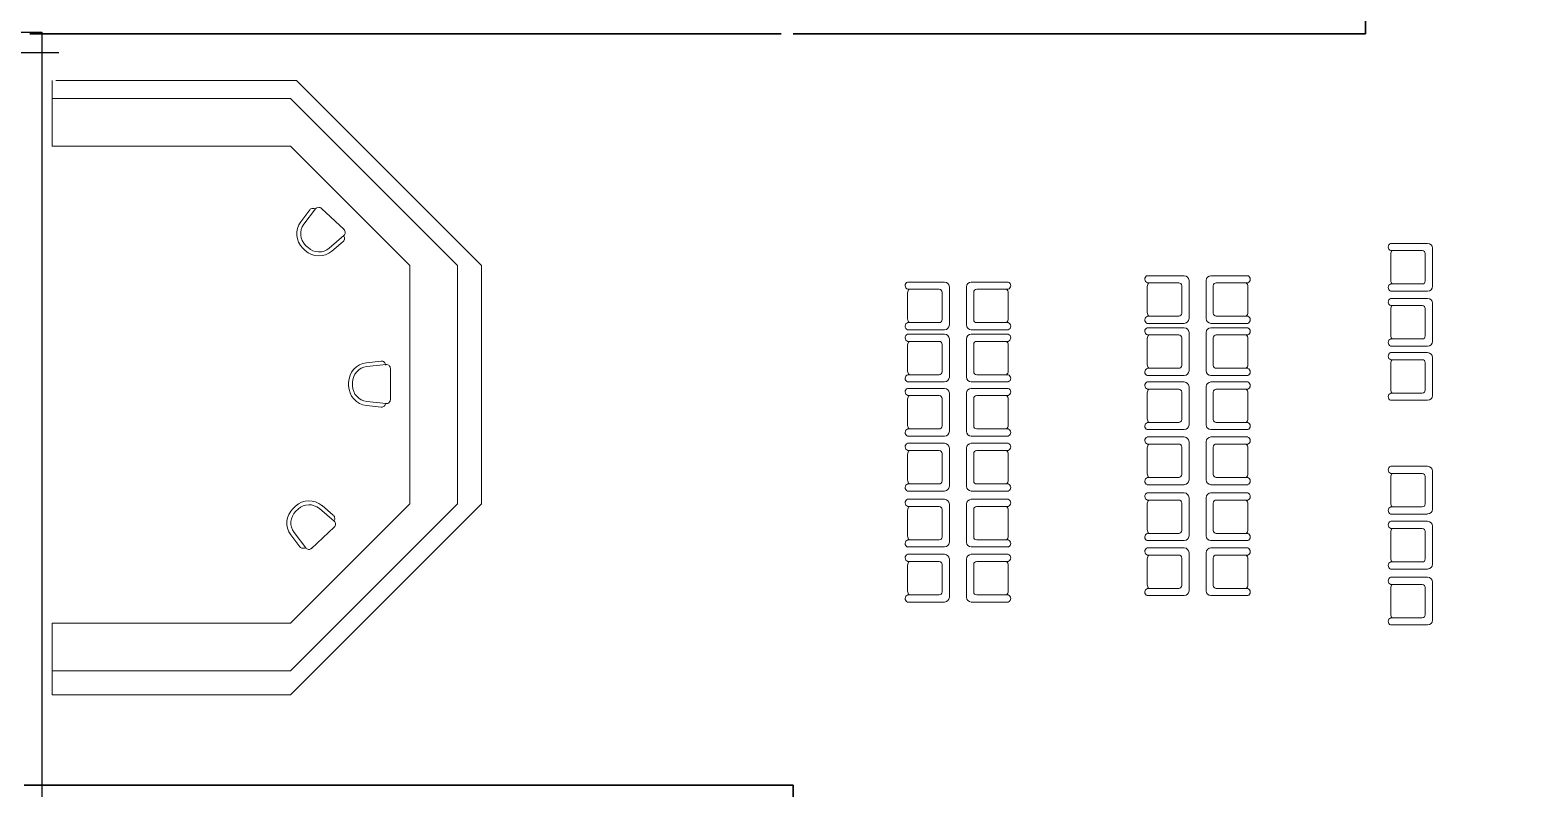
# Model space of a CAD drawing. Extents: x -59 to 582, y -1177 to 100.
# Drawn here: x 272.18 to 291.01, y -441.22 to -431.69 of the extents above; entities that cross this region are included whole.
import ezdxf

# ---------------------------------------------------------------- set-up
doc = ezdxf.new("R2010")
doc.units = 0
doc.header["$LTSCALE"] = 0.15
doc.layers.get('0').update_dxf_attribs({"color": 252})
doc.layers.add('0 sockets', color=252, linetype='Continuous')
doc.layers.add('bound', color=252, linetype='Continuous')
for name, color, linetype, lineweight in [('anal', 252, 'Continuous', 20), ('FUR', 252, 'Continuous', 9), ('wall', 252, 'Continuous', 30)]:
    doc.layers.add(name, color=color, linetype=linetype, lineweight=lineweight)
doc.styles.add('ROMAND', font='ROMAND.SHX')

# ---------------------------------------------------------------- blocks, each defined once
blk = doc.blocks.new('WQ')
h = blk.add_hatch(color=6)
h.dxf.hatch_style = 1
h.paths.add_polyline_path([(-126.091, 5), (-126.091, -169.521), (126.091, -169.521), (126.091, 5)])
h.paths.add_polyline_path([(121.091, 0), (121.091, -164.521), (-121.091, -164.521), (-121.091, 0)], flags=16)
at = {"layer": '0 sockets', "color": 3, "style": 'ROMAND'}
blk.add_attdef('ACCESS_CONTROL', (-48.663, 7.622), '', height=7.973, dxfattribs=at)
blk = doc.blocks.new('ARCH')
at = {"layer": 'anal'}
for p, q in [((94.554, 375.912), (94.554, 376.737)), ((94.6, 376.737), (97.629, 376.737)), ((99.954, 374.412), (97.629, 376.737)), ((97.554, 376.512), (94.554, 376.512)), ((97.554, 376.512), (99.654, 374.412)), ((97.554, 375.912), (94.554, 375.912)), ((99.054, 374.412), (97.554, 375.912)), ((99.054, 371.412), (99.054, 374.412)), ((99.654, 371.412), (99.654, 374.412)), ((99.954, 371.412), (99.954, 374.412)), ((99.954, 371.412), (97.554, 369.012)), ((99.654, 371.412), (97.554, 369.312)), ((97.554, 369.912), (99.054, 371.412)), ((97.554, 369.912), (94.554, 369.912)), ((94.554, 369.012), (94.554, 369.912)), ((97.554, 369.312), (94.554, 369.312)), ((97.554, 369.012), (94.554, 369.012))]:
    blk.add_line(p, q, dxfattribs=at)
at = {"layer": 'bound', "color": 2}
blk.add_lwpolyline([(91.902, 377.348), (94.426, 377.348), (94.426, 312.722), (-14.994, 312.722), (-14.994, 377.09), (94.639, 377.09)], dxfattribs=at)
at = {"layer": 'FUR'}
for p, q in [((97.794, 375.11), (97.681, 374.96)), ((97.867, 375.124), (97.721, 374.93)), ((98.226, 374.862), (97.941, 375.13)), ((97.709, 374.628), (97.738, 374.6)), ((97.743, 374.664), (97.773, 374.636)), ((98.225, 374.788), (98.04, 374.63)), ((98.215, 374.714), (98.072, 374.592)), ((111.393, 374.689), (111.858, 374.689)), ((111.918, 374.629), (111.918, 374.149)), ((111.393, 374.224), (111.393, 374.554)), ((111.395, 374.599), (111.79, 374.599)), ((111.828, 374.561), (111.828, 374.216)), ((108.796, 374.283), (108.331, 374.283)), ((109.132, 374.283), (109.597, 374.283)), ((105.781, 374.203), (105.316, 374.203)), ((105.316, 374.068), (105.316, 373.738)), ((105.713, 374.113), (105.318, 374.113)), ((105.751, 373.73), (105.751, 374.075)), ((105.841, 373.663), (105.841, 374.143)), ((106.057, 373.663), (106.057, 374.143)), ((106.117, 374.203), (106.582, 374.203)), ((106.147, 373.73), (106.147, 374.075)), ((106.185, 374.113), (106.58, 374.113)), ((106.582, 374.068), (106.582, 373.738)), ((108.331, 374.148), (108.331, 373.818)), ((108.728, 374.193), (108.333, 374.193)), ((108.766, 373.811), (108.766, 374.156)), ((108.856, 373.743), (108.856, 374.223)), ((109.072, 373.743), (109.072, 374.223)), ((109.162, 373.811), (109.162, 374.156)), ((109.199, 374.193), (109.595, 374.193)), ((109.597, 374.148), (109.597, 373.818)), ((111.858, 374.089), (111.393, 374.089)), ((111.79, 374.179), (111.395, 374.179)), ((111.393, 373.997), (111.858, 373.997)), ((111.393, 373.532), (111.393, 373.862)), ((111.395, 373.907), (111.79, 373.907)), ((111.828, 373.87), (111.828, 373.525)), ((111.918, 373.937), (111.918, 373.457)), ((105.318, 373.693), (105.713, 373.693)), ((106.58, 373.693), (106.185, 373.693)), ((108.331, 373.683), (108.796, 373.683)), ((108.333, 373.773), (108.728, 373.773)), ((109.597, 373.683), (109.132, 373.683)), ((109.595, 373.773), (109.199, 373.773)), ((105.316, 373.603), (105.781, 373.603)), ((105.781, 373.547), (105.316, 373.547)), ((105.841, 373.007), (105.841, 373.487)), ((106.057, 373.007), (106.057, 373.487)), ((106.582, 373.603), (106.117, 373.603)), ((106.117, 373.547), (106.582, 373.547)), ((108.796, 373.628), (108.331, 373.628)), ((108.331, 373.493), (108.331, 373.163)), ((108.728, 373.538), (108.333, 373.538)), ((108.766, 373.155), (108.766, 373.5)), ((108.856, 373.088), (108.856, 373.568)), ((109.072, 373.088), (109.072, 373.568)), ((109.132, 373.628), (109.597, 373.628)), ((109.162, 373.155), (109.162, 373.5)), ((109.199, 373.538), (109.595, 373.538)), ((109.597, 373.493), (109.597, 373.163)), ((111.79, 373.487), (111.395, 373.487)), ((105.316, 373.412), (105.316, 373.082)), ((105.713, 373.457), (105.318, 373.457)), ((105.751, 373.074), (105.751, 373.419)), ((106.147, 373.074), (106.147, 373.419)), ((106.185, 373.457), (106.58, 373.457)), ((106.582, 373.412), (106.582, 373.082)), ((111.858, 373.397), (111.393, 373.397)), ((111.393, 373.315), (111.858, 373.315)), ((98.694, 373.208), (98.507, 373.188)), ((98.755, 373.165), (98.513, 373.139)), ((98.809, 372.724), (98.809, 373.115)), ((108.333, 373.118), (108.728, 373.118)), ((109.595, 373.118), (109.199, 373.118)), ((111.393, 372.85), (111.393, 373.18)), ((111.395, 373.225), (111.79, 373.225)), ((111.828, 373.188), (111.828, 372.843)), ((111.918, 373.255), (111.918, 372.775)), ((98.284, 372.94), (98.284, 372.899)), ((98.334, 372.94), (98.334, 372.899)), ((105.316, 372.947), (105.781, 372.947)), ((105.318, 373.037), (105.713, 373.037)), ((106.582, 372.947), (106.117, 372.947)), ((106.58, 373.037), (106.185, 373.037)), ((108.331, 373.028), (108.796, 373.028)), ((108.796, 372.946), (108.331, 372.946)), ((109.597, 373.028), (109.132, 373.028)), ((109.132, 372.946), (109.597, 372.946)), ((105.781, 372.865), (105.316, 372.865)), ((105.316, 372.73), (105.316, 372.4)), ((105.713, 372.775), (105.318, 372.775)), ((105.751, 372.393), (105.751, 372.738)), ((105.841, 372.325), (105.841, 372.805)), ((106.057, 372.325), (106.057, 372.805)), ((106.117, 372.865), (106.582, 372.865)), ((106.147, 372.393), (106.147, 372.738)), ((106.185, 372.775), (106.58, 372.775)), ((106.582, 372.73), (106.582, 372.4)), ((108.331, 372.811), (108.331, 372.481)), ((108.728, 372.856), (108.333, 372.856)), ((108.766, 372.473), (108.766, 372.818)), ((108.856, 372.406), (108.856, 372.886)), ((109.072, 372.406), (109.072, 372.886)), ((109.162, 372.473), (109.162, 372.818)), ((109.199, 372.856), (109.595, 372.856)), ((109.597, 372.811), (109.597, 372.481)), ((111.79, 372.805), (111.395, 372.805)), ((98.694, 372.63), (98.507, 372.65)), ((98.755, 372.674), (98.513, 372.7)), ((111.858, 372.715), (111.393, 372.715)), ((105.318, 372.355), (105.713, 372.355)), ((106.58, 372.355), (106.185, 372.355)), ((108.333, 372.436), (108.728, 372.436)), ((109.595, 372.436), (109.199, 372.436)), ((105.316, 372.265), (105.781, 372.265)), ((105.781, 372.174), (105.316, 372.174)), ((106.582, 372.265), (106.117, 372.265)), ((106.117, 372.174), (106.582, 372.174)), ((108.331, 372.346), (108.796, 372.346)), ((108.796, 372.254), (108.331, 372.254)), ((108.856, 371.714), (108.856, 372.194)), ((109.072, 371.714), (109.072, 372.194)), ((109.597, 372.346), (109.132, 372.346)), ((109.132, 372.254), (109.597, 372.254)), ((105.316, 372.039), (105.316, 371.709)), ((105.713, 372.084), (105.318, 372.084)), ((105.751, 371.701), (105.751, 372.046)), ((105.841, 371.634), (105.841, 372.114)), ((106.057, 371.634), (106.057, 372.114)), ((106.147, 371.701), (106.147, 372.046)), ((106.185, 372.084), (106.58, 372.084)), ((106.582, 372.039), (106.582, 371.709)), ((108.331, 372.119), (108.331, 371.789)), ((108.728, 372.164), (108.333, 372.164)), ((108.766, 371.782), (108.766, 372.127)), ((109.162, 371.782), (109.162, 372.127)), ((109.199, 372.164), (109.595, 372.164)), ((109.597, 372.119), (109.597, 371.789)), ((111.393, 371.885), (111.858, 371.885)), ((111.395, 371.795), (111.79, 371.795)), ((111.918, 371.825), (111.918, 371.345)), ((105.318, 371.664), (105.713, 371.664)), ((106.58, 371.664), (106.185, 371.664)), ((108.331, 371.654), (108.796, 371.654)), ((108.333, 371.744), (108.728, 371.744)), ((109.597, 371.654), (109.132, 371.654)), ((109.595, 371.744), (109.199, 371.744)), ((111.393, 371.42), (111.393, 371.75)), ((111.828, 371.757), (111.828, 371.412)), ((105.316, 371.574), (105.781, 371.574)), ((105.781, 371.47), (105.316, 371.47)), ((106.582, 371.574), (106.117, 371.574)), ((106.117, 371.47), (106.582, 371.47)), ((108.796, 371.55), (108.331, 371.55)), ((108.331, 371.415), (108.331, 371.085)), ((108.728, 371.46), (108.333, 371.46)), ((108.766, 371.078), (108.766, 371.423)), ((108.856, 371.01), (108.856, 371.49)), ((109.072, 371.01), (109.072, 371.49)), ((109.132, 371.55), (109.597, 371.55)), ((109.162, 371.078), (109.162, 371.423)), ((109.199, 371.46), (109.595, 371.46)), ((109.597, 371.415), (109.597, 371.085)), ((97.585, 371.355), (97.615, 371.383)), ((97.619, 371.319), (97.649, 371.347)), ((98.101, 371.195), (97.916, 371.353)), ((98.091, 371.269), (97.949, 371.391)), ((105.316, 371.335), (105.316, 371.005)), ((105.713, 371.38), (105.318, 371.38)), ((105.751, 370.997), (105.751, 371.342)), ((105.841, 370.93), (105.841, 371.41)), ((106.057, 370.93), (106.057, 371.41)), ((106.147, 370.997), (106.147, 371.342)), ((106.185, 371.38), (106.58, 371.38)), ((106.582, 371.335), (106.582, 371.005)), ((111.858, 371.285), (111.393, 371.285)), ((111.79, 371.375), (111.395, 371.375)), ((97.744, 370.859), (97.597, 371.053)), ((98.102, 371.121), (97.817, 370.853)), ((108.333, 371.04), (108.728, 371.04)), ((109.595, 371.04), (109.199, 371.04)), ((111.393, 371.193), (111.858, 371.193)), ((111.393, 370.728), (111.393, 371.058)), ((111.395, 371.103), (111.79, 371.103)), ((111.828, 371.065), (111.828, 370.72)), ((111.918, 371.133), (111.918, 370.653)), ((97.67, 370.873), (97.557, 371.023)), ((105.316, 370.87), (105.781, 370.87)), ((105.318, 370.96), (105.713, 370.96)), ((106.582, 370.87), (106.117, 370.87)), ((106.58, 370.96), (106.185, 370.96)), ((108.331, 370.95), (108.796, 370.95)), ((108.796, 370.858), (108.331, 370.858)), ((109.597, 370.95), (109.132, 370.95)), ((109.132, 370.858), (109.597, 370.858)), ((105.781, 370.778), (105.316, 370.778)), ((105.713, 370.688), (105.318, 370.688)), ((105.841, 370.238), (105.841, 370.718)), ((106.057, 370.238), (106.057, 370.718)), ((106.117, 370.778), (106.582, 370.778)), ((106.185, 370.688), (106.58, 370.688)), ((108.331, 370.723), (108.331, 370.393)), ((108.728, 370.768), (108.333, 370.768)), ((108.766, 370.386), (108.766, 370.731)), ((108.856, 370.318), (108.856, 370.798)), ((109.072, 370.318), (109.072, 370.798)), ((109.162, 370.386), (109.162, 370.731)), ((109.199, 370.768), (109.595, 370.768)), ((109.597, 370.723), (109.597, 370.393)), ((111.79, 370.683), (111.395, 370.683)), ((105.316, 370.643), (105.316, 370.313)), ((105.751, 370.305), (105.751, 370.65)), ((106.147, 370.305), (106.147, 370.65)), ((106.582, 370.643), (106.582, 370.313)), ((111.858, 370.593), (111.393, 370.593)), ((111.393, 370.489), (111.858, 370.489)), ((108.333, 370.348), (108.728, 370.348)), ((109.595, 370.348), (109.199, 370.348)), ((111.393, 370.024), (111.393, 370.354)), ((111.395, 370.399), (111.79, 370.399)), ((111.828, 370.361), (111.828, 370.016)), ((111.918, 370.429), (111.918, 369.949)), ((105.316, 370.178), (105.781, 370.178)), ((105.318, 370.268), (105.713, 370.268)), ((106.582, 370.178), (106.117, 370.178)), ((106.58, 370.268), (106.185, 370.268)), ((108.331, 370.258), (108.796, 370.258)), ((109.597, 370.258), (109.132, 370.258)), ((111.79, 369.979), (111.395, 369.979)), ((111.858, 369.889), (111.393, 369.889))]:
    blk.add_line(p, q, dxfattribs=at)
for centre, radius, start, end in [((97.834, 375.08), 0.05, 46.7453, 142.8883), ((97.907, 375.093), 0.05, 46.7453, 141.715), ((97.88, 374.81), 0.25, 142.8883, 226.7453), ((97.88, 374.81), 0.2, 142.8883, 226.7453), ((98.191, 374.826), 0.05, 311.7756, 46.7453), ((97.91, 374.782), 0.2, 226.7453, 310.6023), ((98.182, 374.752), 0.05, 310.6023, 46.7453), ((97.91, 374.782), 0.25, 226.7453, 310.6023), ((98.534, 372.94), 0.25, 96.143, 180), ((98.534, 372.94), 0.2, 96.143, 180), ((98.699, 373.159), 0.05, 0, 96.143), ((98.759, 373.115), 0.05, 0, 94.9697), ((98.534, 372.899), 0.25, 180, 263.857), ((98.534, 372.899), 0.2, 180, 263.857), ((98.699, 372.68), 0.05, 263.857, 0), ((98.759, 372.724), 0.05, 265.0303, 0), ((97.786, 371.201), 0.25, 49.3977, 133.2547), ((97.757, 371.173), 0.25, 133.2547, 217.1117), ((97.757, 371.173), 0.2, 133.2547, 217.1117), ((97.786, 371.201), 0.2, 49.3977, 133.2547), ((98.059, 371.231), 0.05, 313.2547, 49.3977), ((98.068, 371.157), 0.05, 313.2547, 48.2244), ((97.71, 370.903), 0.05, 217.1117, 313.2547), ((97.783, 370.89), 0.05, 218.285, 313.2547)]:
    blk.add_arc(centre, radius, start, end, dxfattribs=at)
at = {"layer": 'FUR', "extrusion": (0, 0, -1)}
for centre, major_axis, start_param, end_param in [((111.41, 374.644), (-0.0339, 0.0339), 4.256093, 6.69338), ((111.858, 374.629), (-0.0424, 0.0424), 0.785398, 2.356194), ((111.453, 374.554), (-0.0424, 0.0424), -0.785398, 0.062664), ((111.79, 374.561), (-0.0265, 0.0265), 0.785398, 2.356194), ((109.132, 374.223), (-0.0424, -0.0424), 0.785398, 2.356194), ((109.579, 374.239), (-0.0339, -0.0339), 2.731397, 5.168685), ((106.117, 374.143), (-0.0424, -0.0424), 0.785398, 2.356194), ((106.185, 374.075), (-0.0265, 0.0265), -0.785398, 0.785398), ((106.522, 374.068), (-0.0424, -0.0424), 3.078929, 3.926991), ((106.565, 374.158), (-0.0339, -0.0339), 2.731397, 5.168685), ((109.199, 374.156), (-0.0265, 0.0265), -0.785398, 0.785398), ((109.537, 374.148), (-0.0424, -0.0424), 3.078929, 3.926991), ((111.41, 374.134), (-0.0339, -0.0339), 5.87299, 8.310278), ((111.453, 374.224), (-0.0424, -0.0424), 6.220521, 7.068583), ((111.79, 374.216), (-0.0265, 0.0265), 2.356194, 3.926991), ((111.858, 374.149), (-0.0424, -0.0424), 3.926991, 5.497787), ((111.41, 373.952), (-0.0339, 0.0339), 4.256093, 6.69338), ((111.453, 373.862), (-0.0424, 0.0424), -0.785398, 0.062664), ((111.79, 373.87), (-0.0265, 0.0265), 0.785398, 2.356194), ((111.858, 373.937), (-0.0424, 0.0424), 0.785398, 2.356194), ((106.185, 373.73), (-0.0265, 0.0265), 3.926991, 5.497787), ((106.522, 373.738), (-0.0424, 0.0424), 2.356194, 3.204257), ((106.565, 373.647), (-0.0339, 0.0339), 1.1145, 3.551788), ((109.132, 373.743), (-0.0424, 0.0424), 3.926991, 5.497787), ((109.199, 373.811), (-0.0265, 0.0265), 3.926991, 5.497787), ((109.537, 373.818), (-0.0424, 0.0424), 2.356194, 3.204257), ((109.579, 373.728), (-0.0339, 0.0339), 1.1145, 3.551788), ((106.117, 373.663), (-0.0424, 0.0424), 3.926991, 5.497787), ((106.117, 373.487), (-0.0424, -0.0424), 0.785398, 2.356194), ((106.565, 373.502), (-0.0339, -0.0339), 2.731397, 5.168685), ((109.132, 373.568), (-0.0424, -0.0424), 0.785398, 2.356194), ((109.199, 373.5), (-0.0265, 0.0265), -0.785398, 0.785398), ((109.537, 373.493), (-0.0424, -0.0424), 3.078929, 3.926991), ((109.579, 373.583), (-0.0339, -0.0339), 2.731397, 5.168685), ((111.41, 373.442), (-0.0339, -0.0339), 5.87299, 8.310278), ((111.453, 373.532), (-0.0424, -0.0424), 6.220521, 7.068583), ((111.79, 373.525), (-0.0265, 0.0265), 2.356194, 3.926991), ((106.185, 373.419), (-0.0265, 0.0265), -0.785398, 0.785398), ((106.522, 373.412), (-0.0424, -0.0424), 3.078929, 3.926991), ((111.41, 373.271), (-0.0339, 0.0339), 4.256093, 6.69338), ((111.858, 373.457), (-0.0424, -0.0424), 3.926991, 5.497787), ((111.858, 373.255), (-0.0424, 0.0424), 0.785398, 2.356194), ((109.199, 373.155), (-0.0265, 0.0265), 3.926991, 5.497787), ((109.537, 373.163), (-0.0424, 0.0424), 2.356194, 3.204257), ((109.579, 373.072), (-0.0339, 0.0339), 1.1145, 3.551788), ((111.453, 373.18), (-0.0424, 0.0424), -0.785398, 0.062664), ((111.79, 373.188), (-0.0265, 0.0265), 0.785398, 2.356194), ((106.117, 373.007), (-0.0424, 0.0424), 3.926991, 5.497787), ((106.185, 373.074), (-0.0265, 0.0265), 3.926991, 5.497787), ((106.522, 373.082), (-0.0424, 0.0424), 2.356194, 3.204257), ((106.565, 372.992), (-0.0339, 0.0339), 1.1145, 3.551788), ((109.132, 373.088), (-0.0424, 0.0424), 3.926991, 5.497787), ((109.132, 372.886), (-0.0424, -0.0424), 0.785398, 2.356194), ((109.579, 372.901), (-0.0339, -0.0339), 2.731397, 5.168685), ((106.117, 372.805), (-0.0424, -0.0424), 0.785398, 2.356194), ((106.185, 372.738), (-0.0265, 0.0265), -0.785398, 0.785398), ((106.522, 372.73), (-0.0424, -0.0424), 3.078929, 3.926991), ((106.565, 372.821), (-0.0339, -0.0339), 2.731397, 5.168685), ((109.199, 372.818), (-0.0265, 0.0265), -0.785398, 0.785398), ((109.537, 372.811), (-0.0424, -0.0424), 3.078929, 3.926991), ((111.41, 372.76), (-0.0339, -0.0339), 5.87299, 8.310278), ((111.453, 372.85), (-0.0424, -0.0424), 6.220521, 7.068583), ((111.79, 372.843), (-0.0265, 0.0265), 2.356194, 3.926991), ((111.858, 372.775), (-0.0424, -0.0424), 3.926991, 5.497787), ((106.185, 372.393), (-0.0265, 0.0265), 3.926991, 5.497787), ((106.522, 372.4), (-0.0424, 0.0424), 2.356194, 3.204257), ((106.565, 372.31), (-0.0339, 0.0339), 1.1145, 3.551788), ((109.132, 372.406), (-0.0424, 0.0424), 3.926991, 5.497787), ((109.199, 372.473), (-0.0265, 0.0265), 3.926991, 5.497787), ((109.537, 372.481), (-0.0424, 0.0424), 2.356194, 3.204257), ((109.579, 372.391), (-0.0339, 0.0339), 1.1145, 3.551788), ((106.117, 372.325), (-0.0424, 0.0424), 3.926991, 5.497787), ((106.117, 372.114), (-0.0424, -0.0424), 0.785398, 2.356194), ((106.565, 372.129), (-0.0339, -0.0339), 2.731397, 5.168685), ((109.132, 372.194), (-0.0424, -0.0424), 0.785398, 2.356194), ((109.579, 372.209), (-0.0339, -0.0339), 2.731397, 5.168685), ((106.185, 372.046), (-0.0265, 0.0265), -0.785398, 0.785398), ((106.522, 372.039), (-0.0424, -0.0424), 3.078929, 3.926991), ((109.199, 372.127), (-0.0265, 0.0265), -0.785398, 0.785398), ((109.537, 372.119), (-0.0424, -0.0424), 3.078929, 3.926991), ((109.537, 371.789), (-0.0424, 0.0424), 2.356194, 3.204257), ((111.41, 371.84), (-0.0339, 0.0339), 4.256093, 6.69338), ((111.453, 371.75), (-0.0424, 0.0424), -0.785398, 0.062664), ((111.79, 371.757), (-0.0265, 0.0265), 0.785398, 2.356194), ((111.858, 371.825), (-0.0424, 0.0424), 0.785398, 2.356194), ((106.117, 371.634), (-0.0424, 0.0424), 3.926991, 5.497787), ((106.185, 371.701), (-0.0265, 0.0265), 3.926991, 5.497787), ((106.522, 371.709), (-0.0424, 0.0424), 2.356194, 3.204257), ((106.565, 371.618), (-0.0339, 0.0339), 1.1145, 3.551788), ((109.132, 371.714), (-0.0424, 0.0424), 3.926991, 5.497787), ((109.199, 371.782), (-0.0265, 0.0265), 3.926991, 5.497787), ((109.579, 371.699), (-0.0339, 0.0339), 1.1145, 3.551788), ((106.117, 371.41), (-0.0424, -0.0424), 0.785398, 2.356194), ((106.565, 371.425), (-0.0339, -0.0339), 2.731397, 5.168685), ((109.132, 371.49), (-0.0424, -0.0424), 0.785398, 2.356194), ((109.199, 371.423), (-0.0265, 0.0265), -0.785398, 0.785398), ((109.537, 371.415), (-0.0424, -0.0424), 3.078929, 3.926991), ((109.579, 371.506), (-0.0339, -0.0339), 2.731397, 5.168685), ((111.453, 371.42), (-0.0424, -0.0424), 6.220521, 7.068583), ((111.79, 371.412), (-0.0265, 0.0265), 2.356194, 3.926991), ((106.185, 371.342), (-0.0265, 0.0265), -0.785398, 0.785398), ((106.522, 371.335), (-0.0424, -0.0424), 3.078929, 3.926991), ((111.41, 371.329), (-0.0339, -0.0339), 5.87299, 8.310278), ((111.858, 371.345), (-0.0424, -0.0424), 3.926991, 5.497787), ((109.199, 371.078), (-0.0265, 0.0265), 3.926991, 5.497787), ((109.537, 371.085), (-0.0424, 0.0424), 2.356194, 3.204257), ((109.579, 370.995), (-0.0339, 0.0339), 1.1145, 3.551788), ((111.41, 371.148), (-0.0339, 0.0339), 4.256093, 6.69338), ((111.453, 371.058), (-0.0424, 0.0424), -0.785398, 0.062664), ((111.79, 371.065), (-0.0265, 0.0265), 0.785398, 2.356194), ((111.858, 371.133), (-0.0424, 0.0424), 0.785398, 2.356194), ((106.117, 370.93), (-0.0424, 0.0424), 3.926991, 5.497787), ((106.185, 370.997), (-0.0265, 0.0265), 3.926991, 5.497787), ((106.522, 371.005), (-0.0424, 0.0424), 2.356194, 3.204257), ((106.565, 370.914), (-0.0339, 0.0339), 1.1145, 3.551788), ((109.132, 371.01), (-0.0424, 0.0424), 3.926991, 5.497787), ((109.132, 370.798), (-0.0424, -0.0424), 0.785398, 2.356194), ((109.579, 370.814), (-0.0339, -0.0339), 2.731397, 5.168685), ((106.117, 370.718), (-0.0424, -0.0424), 0.785398, 2.356194), ((106.185, 370.65), (-0.0265, 0.0265), -0.785398, 0.785398), ((106.522, 370.643), (-0.0424, -0.0424), 3.078929, 3.926991), ((106.565, 370.733), (-0.0339, -0.0339), 2.731397, 5.168685), ((109.199, 370.731), (-0.0265, 0.0265), -0.785398, 0.785398), ((109.537, 370.723), (-0.0424, -0.0424), 3.078929, 3.926991), ((111.41, 370.637), (-0.0339, -0.0339), 5.87299, 8.310278), ((111.453, 370.728), (-0.0424, -0.0424), 6.220521, 7.068583), ((111.79, 370.72), (-0.0265, 0.0265), 2.356194, 3.926991), ((111.41, 370.444), (-0.0339, 0.0339), 4.256093, 6.69338), ((111.858, 370.653), (-0.0424, -0.0424), 3.926991, 5.497787), ((111.858, 370.429), (-0.0424, 0.0424), 0.785398, 2.356194), ((106.185, 370.305), (-0.0265, 0.0265), 3.926991, 5.497787), ((106.522, 370.313), (-0.0424, 0.0424), 2.356194, 3.204257), ((109.132, 370.318), (-0.0424, 0.0424), 3.926991, 5.497787), ((109.199, 370.386), (-0.0265, 0.0265), 3.926991, 5.497787), ((109.537, 370.393), (-0.0424, 0.0424), 2.356194, 3.204257), ((109.579, 370.303), (-0.0339, 0.0339), 1.1145, 3.551788), ((111.453, 370.354), (-0.0424, 0.0424), -0.785398, 0.062664), ((111.79, 370.361), (-0.0265, 0.0265), 0.785398, 2.356194), ((106.117, 370.238), (-0.0424, 0.0424), 3.926991, 5.497787), ((106.565, 370.222), (-0.0339, 0.0339), 1.1145, 3.551788), ((111.41, 369.934), (-0.0339, -0.0339), 5.87299, 8.310278), ((111.453, 370.024), (-0.0424, -0.0424), 6.220521, 7.068583), ((111.79, 370.016), (-0.0265, 0.0265), 2.356194, 3.926991), ((111.858, 369.949), (-0.0424, -0.0424), 3.926991, 5.497787)]:
    blk.add_ellipse(centre, major_axis=major_axis, ratio=1, start_param=start_param, end_param=end_param, dxfattribs=at)
at = {"layer": 'FUR'}
for centre, major_axis, start_param, end_param in [((108.348, 374.239), (-0.0339, 0.0339), 5.87299, 8.310278), ((108.796, 374.223), (-0.0424, 0.0424), 3.926991, 5.497787), ((105.333, 374.158), (-0.0339, 0.0339), 5.87299, 8.310278), ((105.376, 374.068), (-0.0424, 0.0424), 6.220521, 7.068583), ((105.713, 374.075), (-0.0265, 0.0265), 3.926991, 5.497787), ((105.781, 374.143), (-0.0424, 0.0424), 3.926991, 5.497787), ((108.391, 374.148), (-0.0424, 0.0424), 6.220521, 7.068583), ((108.728, 374.156), (-0.0265, 0.0265), 3.926991, 5.497787), ((105.333, 373.647), (-0.0339, -0.0339), 4.256093, 6.69338), ((105.376, 373.738), (-0.0424, -0.0424), -0.785398, 0.062664), ((105.713, 373.73), (-0.0265, 0.0265), 2.356194, 3.926991), ((108.348, 373.728), (-0.0339, -0.0339), 4.256093, 6.69338), ((108.391, 373.818), (-0.0424, -0.0424), -0.785398, 0.062664), ((108.728, 373.811), (-0.0265, 0.0265), 2.356194, 3.926991), ((108.796, 373.743), (-0.0424, -0.0424), 0.785398, 2.356194), ((105.333, 373.502), (-0.0339, 0.0339), 5.87299, 8.310278), ((105.781, 373.663), (-0.0424, -0.0424), 0.785398, 2.356194), ((105.781, 373.487), (-0.0424, 0.0424), 3.926991, 5.497787), ((108.348, 373.583), (-0.0339, 0.0339), 5.87299, 8.310278), ((108.391, 373.493), (-0.0424, 0.0424), 6.220521, 7.068583), ((108.728, 373.5), (-0.0265, 0.0265), 3.926991, 5.497787), ((108.796, 373.568), (-0.0424, 0.0424), 3.926991, 5.497787), ((105.376, 373.412), (-0.0424, 0.0424), 6.220521, 7.068583), ((105.713, 373.419), (-0.0265, 0.0265), 3.926991, 5.497787), ((108.348, 373.072), (-0.0339, -0.0339), 4.256093, 6.69338), ((108.391, 373.163), (-0.0424, -0.0424), -0.785398, 0.062664), ((108.728, 373.155), (-0.0265, 0.0265), 2.356194, 3.926991), ((105.333, 372.992), (-0.0339, -0.0339), 4.256093, 6.69338), ((105.376, 373.082), (-0.0424, -0.0424), -0.785398, 0.062664), ((105.713, 373.074), (-0.0265, 0.0265), 2.356194, 3.926991), ((105.781, 373.007), (-0.0424, -0.0424), 0.785398, 2.356194), ((108.348, 372.901), (-0.0339, 0.0339), 5.87299, 8.310278), ((108.796, 373.088), (-0.0424, -0.0424), 0.785398, 2.356194), ((108.796, 372.886), (-0.0424, 0.0424), 3.926991, 5.497787), ((105.333, 372.821), (-0.0339, 0.0339), 5.87299, 8.310278), ((105.376, 372.73), (-0.0424, 0.0424), 6.220521, 7.068583), ((105.713, 372.738), (-0.0265, 0.0265), 3.926991, 5.497787), ((105.781, 372.805), (-0.0424, 0.0424), 3.926991, 5.497787), ((108.391, 372.811), (-0.0424, 0.0424), 6.220521, 7.068583), ((108.728, 372.818), (-0.0265, 0.0265), 3.926991, 5.497787), ((105.333, 372.31), (-0.0339, -0.0339), 4.256093, 6.69338), ((105.376, 372.4), (-0.0424, -0.0424), -0.785398, 0.062664), ((105.713, 372.393), (-0.0265, 0.0265), 2.356194, 3.926991), ((108.348, 372.391), (-0.0339, -0.0339), 4.256093, 6.69338), ((108.391, 372.481), (-0.0424, -0.0424), -0.785398, 0.062664), ((108.728, 372.473), (-0.0265, 0.0265), 2.356194, 3.926991), ((108.796, 372.406), (-0.0424, -0.0424), 0.785398, 2.356194), ((105.333, 372.129), (-0.0339, 0.0339), 5.87299, 8.310278), ((105.781, 372.325), (-0.0424, -0.0424), 0.785398, 2.356194), ((105.781, 372.114), (-0.0424, 0.0424), 3.926991, 5.497787), ((108.348, 372.209), (-0.0339, 0.0339), 5.87299, 8.310278), ((108.796, 372.194), (-0.0424, 0.0424), 3.926991, 5.497787), ((105.376, 372.039), (-0.0424, 0.0424), 6.220521, 7.068583), ((105.713, 372.046), (-0.0265, 0.0265), 3.926991, 5.497787), ((108.391, 372.119), (-0.0424, 0.0424), 6.220521, 7.068583), ((108.728, 372.127), (-0.0265, 0.0265), 3.926991, 5.497787), ((108.391, 371.789), (-0.0424, -0.0424), -0.785398, 0.062664), ((105.333, 371.618), (-0.0339, -0.0339), 4.256093, 6.69338), ((105.376, 371.709), (-0.0424, -0.0424), -0.785398, 0.062664), ((105.713, 371.701), (-0.0265, 0.0265), 2.356194, 3.926991), ((105.781, 371.634), (-0.0424, -0.0424), 0.785398, 2.356194), ((108.348, 371.699), (-0.0339, -0.0339), 4.256093, 6.69338), ((108.728, 371.782), (-0.0265, 0.0265), 2.356194, 3.926991), ((108.796, 371.714), (-0.0424, -0.0424), 0.785398, 2.356194), ((105.333, 371.425), (-0.0339, 0.0339), 5.87299, 8.310278), ((105.781, 371.41), (-0.0424, 0.0424), 3.926991, 5.497787), ((108.348, 371.506), (-0.0339, 0.0339), 5.87299, 8.310278), ((108.391, 371.415), (-0.0424, 0.0424), 6.220521, 7.068583), ((108.728, 371.423), (-0.0265, 0.0265), 3.926991, 5.497787), ((108.796, 371.49), (-0.0424, 0.0424), 3.926991, 5.497787), ((105.376, 371.335), (-0.0424, 0.0424), 6.220521, 7.068583), ((105.713, 371.342), (-0.0265, 0.0265), 3.926991, 5.497787), ((108.348, 370.995), (-0.0339, -0.0339), 4.256093, 6.69338), ((108.391, 371.085), (-0.0424, -0.0424), -0.785398, 0.062664), ((108.728, 371.078), (-0.0265, 0.0265), 2.356194, 3.926991), ((105.333, 370.914), (-0.0339, -0.0339), 4.256093, 6.69338), ((105.376, 371.005), (-0.0424, -0.0424), -0.785398, 0.062664), ((105.713, 370.997), (-0.0265, 0.0265), 2.356194, 3.926991), ((105.781, 370.93), (-0.0424, -0.0424), 0.785398, 2.356194), ((108.348, 370.814), (-0.0339, 0.0339), 5.87299, 8.310278), ((108.796, 371.01), (-0.0424, -0.0424), 0.785398, 2.356194), ((108.796, 370.798), (-0.0424, 0.0424), 3.926991, 5.497787), ((105.333, 370.733), (-0.0339, 0.0339), 5.87299, 8.310278), ((105.376, 370.643), (-0.0424, 0.0424), 6.220521, 7.068583), ((105.713, 370.65), (-0.0265, 0.0265), 3.926991, 5.497787), ((105.781, 370.718), (-0.0424, 0.0424), 3.926991, 5.497787), ((108.391, 370.723), (-0.0424, 0.0424), 6.220521, 7.068583), ((108.728, 370.731), (-0.0265, 0.0265), 3.926991, 5.497787), ((105.376, 370.313), (-0.0424, -0.0424), -0.785398, 0.062664), ((105.713, 370.305), (-0.0265, 0.0265), 2.356194, 3.926991), ((108.348, 370.303), (-0.0339, -0.0339), 4.256093, 6.69338), ((108.391, 370.393), (-0.0424, -0.0424), -0.785398, 0.062664), ((108.728, 370.386), (-0.0265, 0.0265), 2.356194, 3.926991), ((108.796, 370.318), (-0.0424, -0.0424), 0.785398, 2.356194), ((105.333, 370.222), (-0.0339, -0.0339), 4.256093, 6.69338), ((105.781, 370.238), (-0.0424, -0.0424), 0.785398, 2.356194)]:
    blk.add_ellipse(centre, major_axis=major_axis, ratio=1, start_param=start_param, end_param=end_param, dxfattribs=at)
at = {"layer": 'wall'}
for p, q in [((111.075, 377.325), (111.075, 381.061)), ((94.275, 377.325), (103.725, 377.325)), ((103.875, 377.325), (111.075, 377.325)), ((94.2, 367.875), (103.875, 367.875)), ((103.875, 367.875), (103.875, 359.626))]:
    blk.add_line(p, q, dxfattribs=at)

msp = doc.modelspace()

# ---------------------------------------------------------------- block references
at = {"layer": '0 sockets', "color": 3}
for name, p in [('WQ', (244.611, -370.234)), ('ARCH', (177.903, -809.062))]:
    msp.add_blockref(name, p, dxfattribs=at)

doc.saveas('drawing.dxf')
